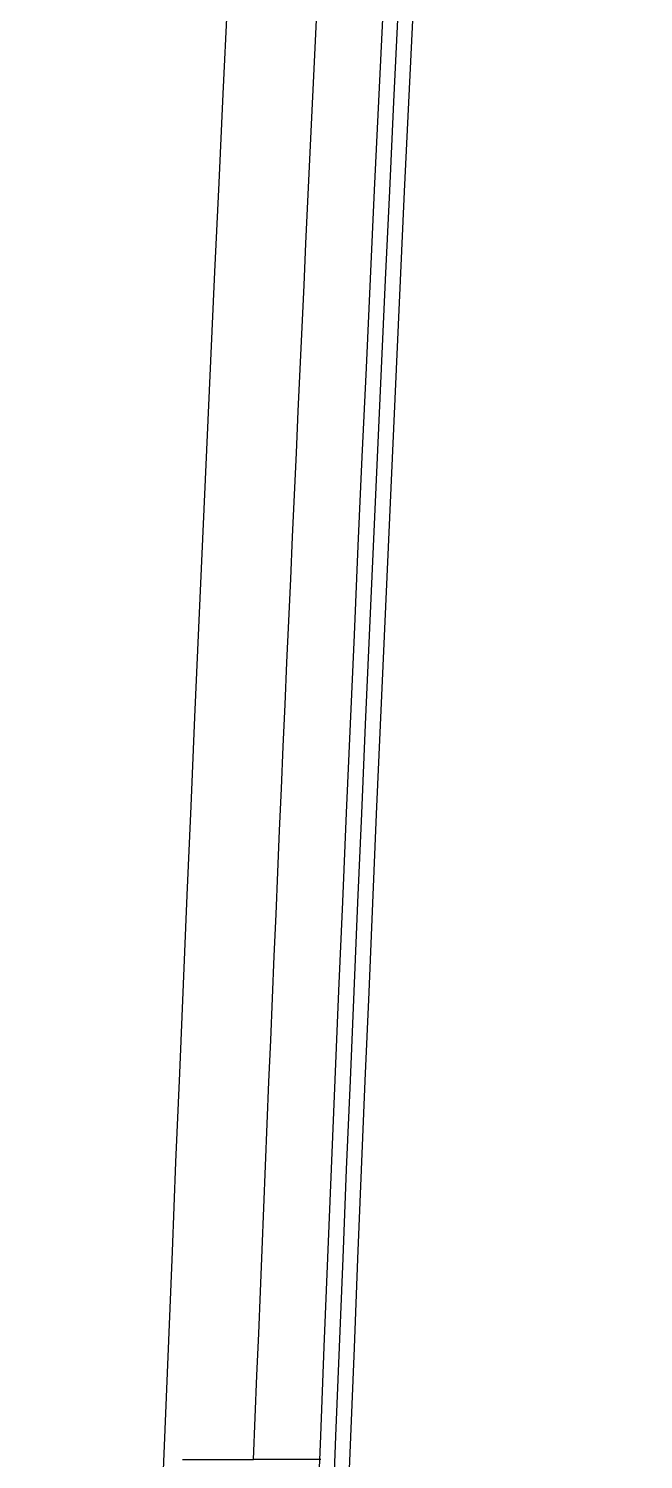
# Model space of a CAD drawing. Extents: x 58467 to 79089, y -33726 to -17391.
# Drawn here: x 70632.4227 to 70632.5806, y -20380.0894 to -20379.7224 of the extents above; entities that cross this region are included whole.
import ezdxf

# ---------------------------------------------------------------- set-up
doc = ezdxf.new("R2010")
doc.units = 0
doc.header["$LTSCALE"] = 100
doc.layers.add('PROSISTEM Güney TÜRKOĞLU', color=7, linetype='Continuous')

# ---------------------------------------------------------------- blocks, each defined once
blk = doc.blocks.new('A$C689D2506')
at = {"layer": 'PROSISTEM Güney TÜRKOĞLU', "color": 30, "linetype": 'Continuous'}
for p in [(9.49001, 6.77371), (9.49001, 6.73323)]:
    blk.add_line(p, (9.49001, 6.75404), dxfattribs=at)
for radius, end in [(51.38791, 269.697604), (51.39228, 269.697604), (51.39671, 269.697604), (51.41604, 267.732952), (51.44225, 269.697604)]:
    blk.add_arc((11.52388, 58.12974), radius, 265.983281, end, dxfattribs=at)
blk = doc.blocks.new('A$C24637210')
at = {"layer": 'PROSISTEM Güney TÜRKOĞLU', "rotation": 90}
blk.add_blockref('A$C689D2506', (73.67654, 14.95003), dxfattribs=at)
blk = doc.blocks.new('FRN35_A_R')
at = {"layer": 'PROSISTEM Güney TÜRKOĞLU', "xscale": 0.8777, "yscale": 0.8777, "zscale": 0.8777, "rotation": 270}
blk.add_blockref('A$C24637210', (90777.39308, -1900.61604), dxfattribs=at)

msp = doc.modelspace()

# ---------------------------------------------------------------- block references
at = {"rotation": 270}
msp.add_blockref('FRN35_A_R', (72591.83445, 70418.75471), dxfattribs=at)

doc.saveas('drawing.dxf')
